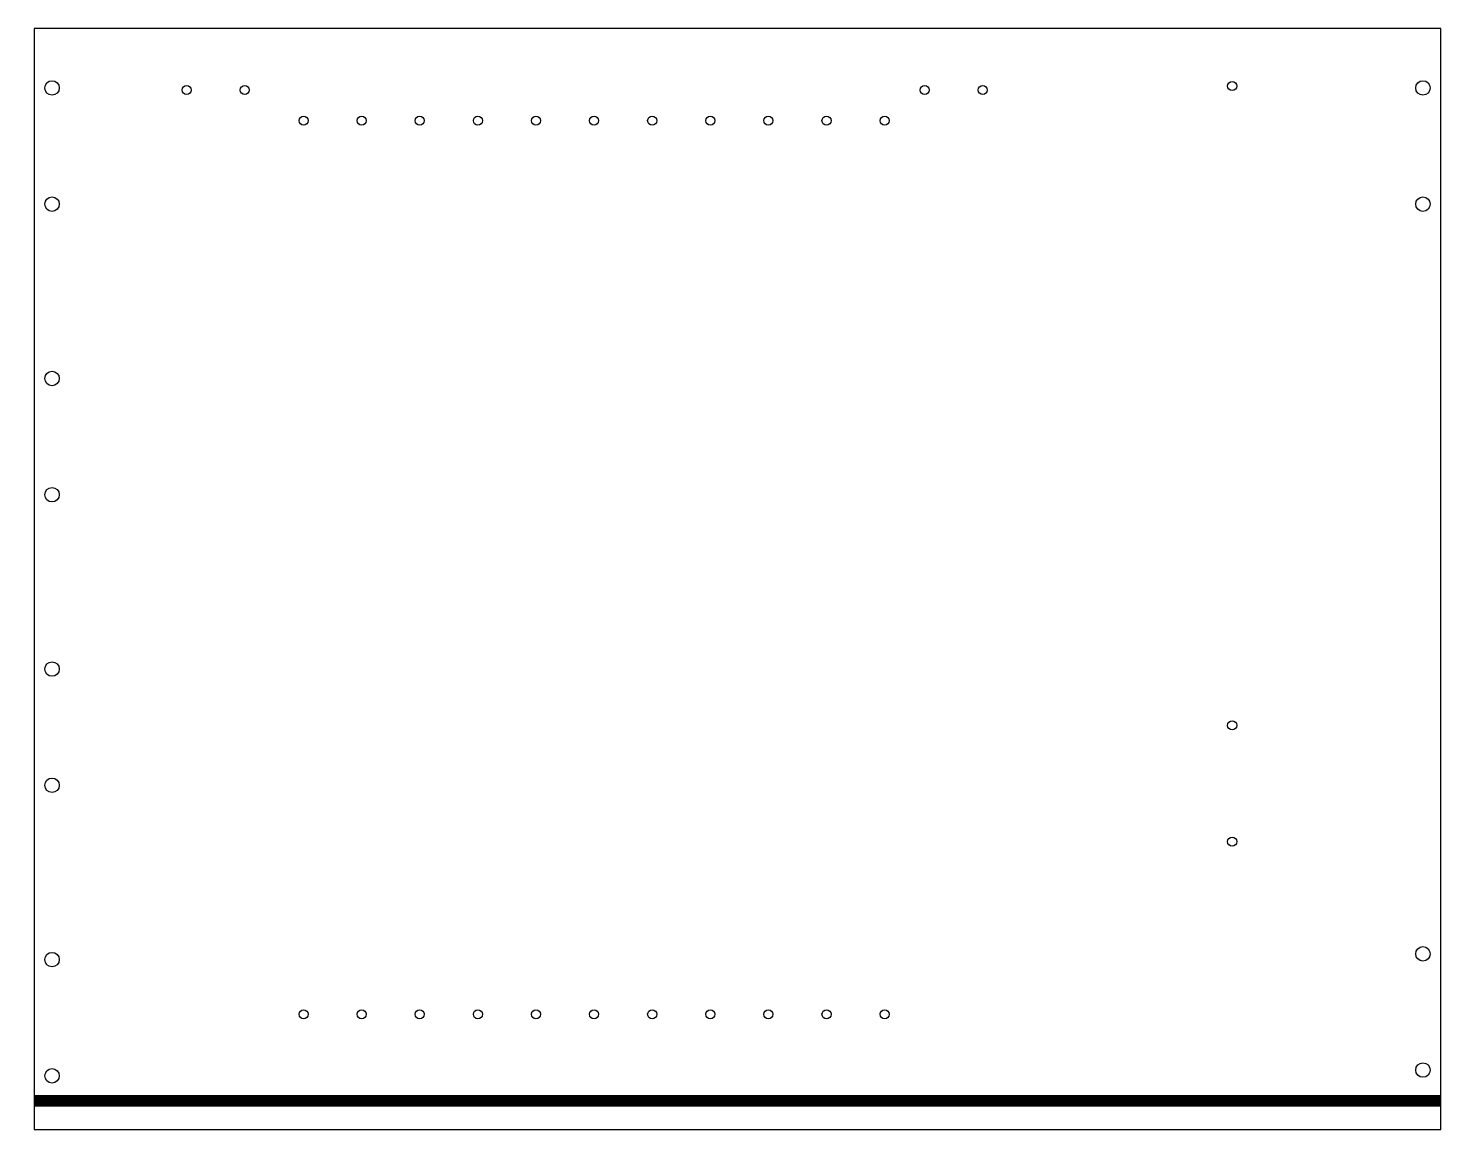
# Model space of a CAD drawing. Extents: x -0.1 to 30.6, y 0 to 23.9.
import ezdxf

# ---------------------------------------------------------------- set-up
doc = ezdxf.new("R2010")
doc.units = 0
for name, color, linetype in [('BlockDrill', 6, 'CONTINUOUS'), ('DrillDowel', 6, 'CONTINUOUS'), ('PanelRout', 1, 'CONTINUOUS'), ('RoutBack', 6, 'CONTINUOUS')]:
    doc.layers.add(name, color=color, linetype=linetype)

msp = doc.modelspace()

# ---------------------------------------------------------------- linework, layer by layer
at = {"layer": 'BlockDrill'}
for centre in [(3.307089, 22.53711), (4.566931, 22.53711), (19.308069, 22.53711), (20.567911, 22.53711), (25.975, 22.62311), (5.841415, 21.875), (7.101258, 21.875), (8.361101, 21.875), (9.620944, 21.875), (10.880787, 21.875), (12.14063, 21.875), (13.400473, 21.875), (14.660316, 21.875), (15.920159, 21.875), (17.180002, 21.875), (18.439845, 21.875), (25.975, 8.76484), (25.975, 6.24516), (5.841415, 2.5), (7.101258, 2.5), (8.361101, 2.5), (9.620944, 2.5), (10.880787, 2.5), (12.14063, 2.5), (13.400473, 2.5), (14.660316, 2.5), (15.920159, 2.5), (17.180002, 2.5), (18.439845, 2.5)]:
    msp.add_circle(centre, 0.098425, dxfattribs=at)
at = {"layer": 'DrillDowel'}
for centre in [(0.388, 22.58366), (30.112, 22.58366), (0.388, 20.06398), (30.112, 20.06398), (0.388, 16.28445), (0.388, 13.76477), (0.388, 9.98524), (0.388, 7.46555), (0.388, 3.68603), (30.112, 3.81102), (0.388, 1.16634), (30.112, 1.29134)]:
    msp.add_circle(centre, 0.157481, dxfattribs=at)
at = {"layer": 'PanelRout'}
msp.add_lwpolyline([(0, 23.875), (0, 0), (30.5, 0), (30.5, 23.875)], close=True, dxfattribs=at)
at = {"layer": 'RoutBack', "const_width": 0.25}
msp.add_lwpolyline([(0, 0.625), (30.5, 0.625)], dxfattribs=at)

doc.saveas('drawing.dxf')
